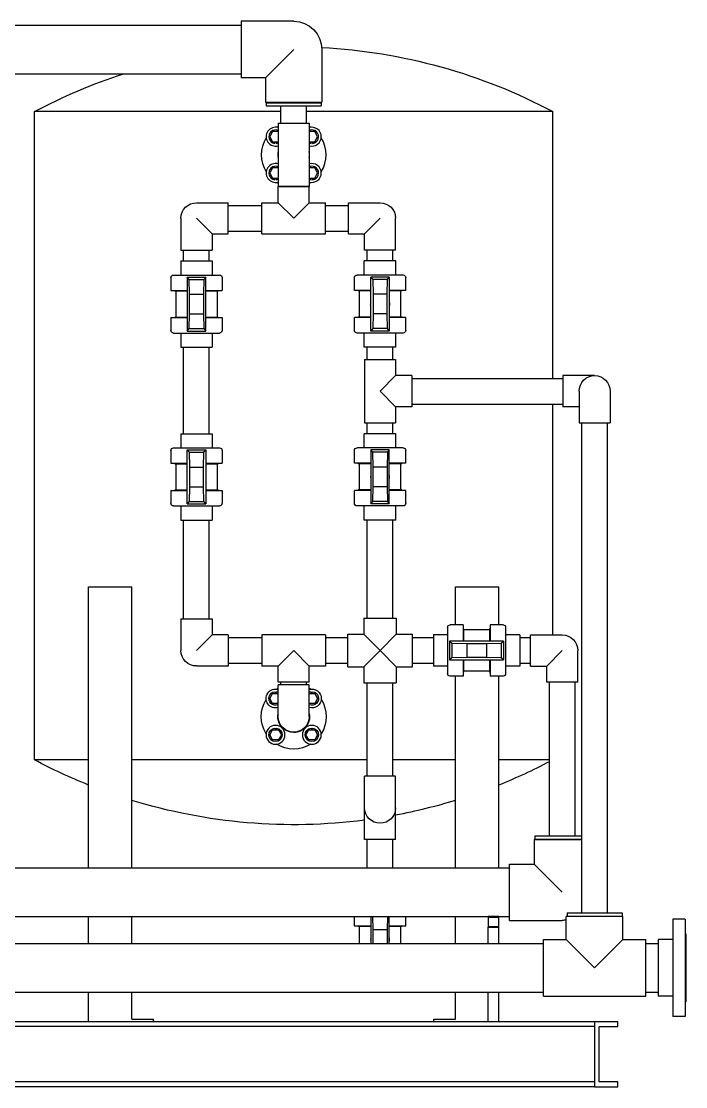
# Model space of a CAD drawing. Header units: inches. Extents: x 384 to 2495, y 344 to 1371.
# Drawn here: x 1783.8 to 1845.4, y 1227.8 to 1326.4 of the extents above; entities that cross this region are included whole.
import ezdxf

# ---------------------------------------------------------------- set-up
doc = ezdxf.new("R2010")
doc.units = ezdxf.units.IN
doc.header["$MEASUREMENT"] = 0
doc.layers.add('VISIBLE', color=7, linetype='Continuous')

msp = doc.modelspace()

# ---------------------------------------------------------------- linework, layer by layer
at = {"layer": 'VISIBLE'}
for p, q in [((1804.188, 1326.363), (1804.188, 1321.144)), ((1809.063, 1326.363), (1804.188, 1326.363)), ((1753.813, 1326.004), (1804.188, 1326.004)), ((1806.453, 1321.144), (1809.063, 1323.754)), ((1811.672, 1323.754), (1811.672, 1318.879)), ((1753.813, 1321.504), (1804.188, 1321.504)), ((1806.453, 1321.144), (1804.188, 1321.144)), ((1806.453, 1321.144), (1806.453, 1318.879)), ((1806.453, 1318.879), (1811.672, 1318.879)), ((1806.512, 1318.832), (1811.613, 1318.832)), ((1806.512, 1318.832), (1806.512, 1318.535)), ((1806.512, 1318.535), (1811.613, 1318.535)), ((1806.813, 1318.879), (1806.813, 1318.832)), ((1807.875, 1316.941), (1807.875, 1318.535)), ((1810.25, 1316.941), (1810.25, 1318.535)), ((1811.313, 1318.879), (1811.313, 1318.832)), ((1811.613, 1318.832), (1811.613, 1318.535)), ((1807.875, 1318.004), (1785.063, 1318.004)), ((1785.063, 1258.004), (1785.063, 1318.004)), ((1833.063, 1318.004), (1810.25, 1318.004)), ((1833.063, 1293.316), (1833.063, 1318.004)), ((1807.625, 1316.941), (1810.5, 1316.941)), ((1807.625, 1316.941), (1807.625, 1311.066)), ((1810.5, 1316.941), (1810.5, 1311.066)), ((1807.113, 1316.152), (1806.842, 1315.683)), ((1806.842, 1315.683), (1807.113, 1315.214)), ((1807.625, 1316.152), (1807.113, 1316.152)), ((1811.013, 1316.152), (1810.5, 1316.152)), ((1811.283, 1315.683), (1811.013, 1316.152)), ((1811.013, 1315.214), (1811.283, 1315.683)), ((1807.113, 1315.214), (1807.625, 1315.214)), ((1807.321, 1315.061), (1807.336, 1315.214)), ((1807.431, 1315.214), (1807.446, 1315.061)), ((1810.5, 1315.214), (1811.013, 1315.214)), ((1810.679, 1315.061), (1810.695, 1315.214)), ((1810.789, 1315.214), (1810.805, 1315.061)), ((1807.113, 1312.793), (1806.842, 1312.324)), ((1807.625, 1312.793), (1807.113, 1312.793)), ((1811.013, 1312.793), (1810.5, 1312.793)), ((1811.283, 1312.324), (1811.013, 1312.793)), ((1806.842, 1312.324), (1807.113, 1311.855)), ((1807.113, 1311.855), (1807.625, 1311.855)), ((1807.321, 1311.702), (1807.336, 1311.855)), ((1807.431, 1311.855), (1807.446, 1311.702)), ((1810.5, 1311.855), (1811.013, 1311.855)), ((1810.679, 1311.702), (1810.695, 1311.855)), ((1810.789, 1311.855), (1810.805, 1311.702)), ((1811.013, 1311.855), (1811.283, 1312.324)), ((1810.5, 1311.066), (1807.625, 1311.066)), ((1807.625, 1309.566), (1807.625, 1311.066)), ((1807.625, 1311.066), (1810.5, 1311.066)), ((1810.5, 1309.566), (1810.5, 1311.066)), ((1800.063, 1309.566), (1803, 1309.566)), ((1803, 1306.691), (1803, 1309.566)), ((1806.125, 1306.691), (1806.125, 1309.566)), ((1806.125, 1309.566), (1807.625, 1309.566)), ((1809.063, 1308.129), (1807.625, 1309.566)), ((1810.5, 1309.566), (1809.063, 1308.129)), ((1810.5, 1309.566), (1812, 1309.566)), ((1812, 1306.691), (1812, 1309.566)), ((1814.125, 1306.691), (1814.125, 1309.566)), ((1814.125, 1309.566), (1817.063, 1309.566)), ((1803, 1309.316), (1806.125, 1309.316)), ((1812, 1309.316), (1814.125, 1309.316)), ((1798.625, 1308.129), (1798.625, 1305.191)), ((1800.063, 1308.129), (1801.5, 1306.691)), ((1817.063, 1308.129), (1815.625, 1306.691)), ((1818.5, 1305.191), (1818.5, 1308.129)), ((1801.5, 1306.691), (1803, 1306.691)), ((1801.5, 1306.691), (1801.5, 1305.191)), ((1803, 1306.941), (1806.125, 1306.941)), ((1806.125, 1306.691), (1812, 1306.691)), ((1812, 1306.941), (1814.125, 1306.941)), ((1814.125, 1306.691), (1815.625, 1306.691)), ((1815.625, 1305.191), (1815.625, 1306.691)), ((1798.625, 1305.191), (1801.5, 1305.191)), ((1798.875, 1304.191), (1798.875, 1305.191)), ((1801.25, 1304.191), (1801.25, 1305.191)), ((1818.5, 1305.191), (1815.625, 1305.191)), ((1815.875, 1304.191), (1815.875, 1305.191)), ((1818.25, 1304.191), (1818.25, 1305.191)), ((1798.603, 1304.191), (1801.523, 1304.191)), ((1798.603, 1304.191), (1798.603, 1302.881)), ((1801.523, 1304.191), (1801.523, 1302.881)), ((1818.523, 1304.191), (1815.603, 1304.191)), ((1815.603, 1302.881), (1815.603, 1304.191)), ((1818.523, 1302.881), (1818.523, 1304.191)), ((1797.688, 1302.644), (1797.688, 1301.451)), ((1797.925, 1302.881), (1802.2, 1302.881)), ((1799.208, 1302.696), (1800.918, 1302.696)), ((1799.382, 1302.476), (1799.208, 1302.696)), ((1799.208, 1302.696), (1799.208, 1297.696)), ((1800.918, 1302.696), (1800.743, 1302.476)), ((1800.918, 1297.696), (1800.918, 1302.696)), ((1802.438, 1302.644), (1802.438, 1301.451)), ((1814.688, 1301.451), (1814.688, 1302.644)), ((1819.2, 1302.881), (1814.925, 1302.881)), ((1816.208, 1302.696), (1816.382, 1302.476)), ((1816.208, 1297.696), (1816.208, 1302.696)), ((1817.918, 1302.696), (1816.208, 1302.696)), ((1817.743, 1302.476), (1817.918, 1302.696)), ((1817.918, 1302.696), (1817.918, 1297.696)), ((1819.438, 1301.451), (1819.438, 1302.644)), ((1799.418, 1301.105), (1799.382, 1302.476)), ((1799.382, 1302.476), (1800.743, 1302.476)), ((1800.743, 1302.476), (1800.707, 1301.105)), ((1816.382, 1302.476), (1816.418, 1301.105)), ((1817.743, 1302.476), (1816.382, 1302.476)), ((1817.707, 1301.105), (1817.743, 1302.476)), ((1797.688, 1301.451), (1799.208, 1301.451)), ((1798.047, 1301.451), (1798.047, 1301.401)), ((1798.047, 1301.401), (1799.208, 1301.401)), ((1798.143, 1301.401), (1798.143, 1298.991)), ((1799.418, 1299.287), (1799.418, 1301.105)), ((1799.418, 1301.105), (1800.707, 1301.105)), ((1800.707, 1301.105), (1800.707, 1299.287)), ((1800.918, 1301.451), (1802.438, 1301.451)), ((1800.918, 1301.401), (1802.079, 1301.401)), ((1801.983, 1301.401), (1801.983, 1298.991)), ((1802.079, 1301.451), (1802.079, 1301.401)), ((1816.208, 1301.451), (1814.688, 1301.451)), ((1815.047, 1301.401), (1815.047, 1301.451)), ((1816.208, 1301.401), (1815.047, 1301.401)), ((1815.143, 1298.991), (1815.143, 1301.401)), ((1816.418, 1301.105), (1816.418, 1299.287)), ((1817.707, 1301.105), (1816.418, 1301.105)), ((1817.707, 1299.287), (1817.707, 1301.105)), ((1819.438, 1301.451), (1817.918, 1301.451)), ((1819.079, 1301.401), (1817.918, 1301.401)), ((1818.983, 1298.991), (1818.983, 1301.401)), ((1819.079, 1301.401), (1819.079, 1301.451)), ((1797.688, 1298.941), (1799.208, 1298.941)), ((1797.688, 1298.941), (1797.688, 1297.749)), ((1798.047, 1298.991), (1799.208, 1298.991)), ((1798.047, 1298.991), (1798.047, 1298.941)), ((1799.382, 1297.916), (1799.418, 1299.287)), ((1799.418, 1299.287), (1800.707, 1299.287)), ((1800.707, 1299.287), (1800.743, 1297.916)), ((1800.918, 1298.991), (1802.079, 1298.991)), ((1800.918, 1298.941), (1802.438, 1298.941)), ((1802.079, 1298.991), (1802.079, 1298.941)), ((1802.438, 1298.941), (1802.438, 1297.749)), ((1816.208, 1298.941), (1814.688, 1298.941)), ((1814.688, 1297.749), (1814.688, 1298.941)), ((1816.208, 1298.991), (1815.047, 1298.991)), ((1815.047, 1298.941), (1815.047, 1298.991)), ((1816.418, 1299.287), (1816.382, 1297.916)), ((1817.707, 1299.287), (1816.418, 1299.287)), ((1817.743, 1297.916), (1817.707, 1299.287)), ((1819.079, 1298.991), (1817.918, 1298.991)), ((1819.438, 1298.941), (1817.918, 1298.941)), ((1819.079, 1298.941), (1819.079, 1298.991)), ((1819.438, 1297.749), (1819.438, 1298.941)), ((1799.208, 1297.696), (1799.382, 1297.916)), ((1799.382, 1297.916), (1800.743, 1297.916)), ((1800.743, 1297.916), (1800.918, 1297.696)), ((1816.382, 1297.916), (1816.208, 1297.696)), ((1817.743, 1297.916), (1816.382, 1297.916)), ((1817.918, 1297.696), (1817.743, 1297.916)), ((1797.925, 1297.511), (1802.2, 1297.511)), ((1798.603, 1297.511), (1798.603, 1296.201)), ((1799.208, 1297.696), (1800.918, 1297.696)), ((1801.523, 1297.511), (1801.523, 1296.201)), ((1819.2, 1297.511), (1814.925, 1297.511)), ((1815.603, 1296.201), (1815.603, 1297.511)), ((1817.918, 1297.696), (1816.208, 1297.696)), ((1818.523, 1296.201), (1818.523, 1297.511)), ((1798.603, 1296.201), (1801.523, 1296.201)), ((1798.875, 1288.191), (1798.875, 1296.201)), ((1801.25, 1288.191), (1801.25, 1296.201)), ((1818.523, 1296.201), (1815.603, 1296.201)), ((1815.875, 1295.066), (1815.875, 1296.201)), ((1818.25, 1295.066), (1818.25, 1296.201)), ((1815.625, 1295.066), (1818.5, 1295.066)), ((1815.625, 1295.066), (1815.625, 1289.191)), ((1818.5, 1295.066), (1818.5, 1293.566)), ((1818.5, 1293.566), (1817.063, 1292.129)), ((1820, 1293.566), (1818.5, 1293.566)), ((1820, 1293.566), (1820, 1290.691)), ((1820, 1293.316), (1833.99, 1293.316)), ((1833.99, 1293.566), (1833.99, 1292.129)), ((1836.928, 1293.566), (1833.99, 1293.566)), ((1817.063, 1292.129), (1818.5, 1290.691)), ((1833.99, 1292.129), (1833.99, 1290.691)), ((1835.49, 1292.129), (1835.49, 1289.191)), ((1838.365, 1292.129), (1838.365, 1289.191)), ((1820, 1290.941), (1833.99, 1290.941)), ((1833.063, 1269.566), (1833.063, 1290.941)), ((1818.5, 1290.691), (1818.5, 1289.191)), ((1820, 1290.691), (1818.5, 1290.691)), ((1835.49, 1290.691), (1833.99, 1290.691)), ((1815.625, 1289.191), (1818.5, 1289.191)), ((1815.875, 1288.191), (1815.875, 1289.191)), ((1818.25, 1288.191), (1818.25, 1289.191)), ((1835.49, 1289.191), (1838.365, 1289.191)), ((1835.74, 1243.847), (1835.74, 1289.191)), ((1838.115, 1243.847), (1838.115, 1289.191)), ((1798.603, 1288.191), (1801.523, 1288.191)), ((1798.603, 1288.191), (1798.603, 1286.881)), ((1801.523, 1288.191), (1801.523, 1286.881)), ((1818.523, 1288.191), (1815.603, 1288.191)), ((1815.603, 1286.881), (1815.603, 1288.191)), ((1818.523, 1286.881), (1818.523, 1288.191)), ((1797.925, 1286.881), (1802.2, 1286.881)), ((1819.2, 1286.881), (1814.925, 1286.881)), ((1797.688, 1286.644), (1797.688, 1285.451)), ((1799.208, 1286.696), (1799.382, 1286.476)), ((1799.208, 1286.696), (1800.918, 1286.696)), ((1799.208, 1281.696), (1799.208, 1286.696)), ((1799.382, 1286.476), (1800.743, 1286.476)), ((1799.382, 1286.476), (1799.418, 1285.105)), ((1800.707, 1285.105), (1800.743, 1286.476)), ((1800.743, 1286.476), (1800.918, 1286.696)), ((1800.918, 1286.696), (1800.918, 1281.696)), ((1802.438, 1286.644), (1802.438, 1285.451)), ((1814.688, 1285.451), (1814.688, 1286.644)), ((1816.382, 1286.476), (1816.208, 1286.696)), ((1816.208, 1286.696), (1816.208, 1281.696)), ((1817.918, 1286.696), (1816.208, 1286.696)), ((1816.418, 1285.105), (1816.382, 1286.476)), ((1817.743, 1286.476), (1816.382, 1286.476)), ((1817.743, 1286.476), (1817.707, 1285.105)), ((1817.918, 1286.696), (1817.743, 1286.476)), ((1817.918, 1281.696), (1817.918, 1286.696)), ((1819.438, 1285.451), (1819.438, 1286.644)), ((1797.688, 1285.451), (1799.208, 1285.451)), ((1798.047, 1285.451), (1798.047, 1285.401)), ((1798.047, 1285.401), (1799.208, 1285.401)), ((1798.143, 1285.401), (1798.143, 1282.991)), ((1799.418, 1285.105), (1800.707, 1285.105)), ((1799.418, 1285.105), (1799.418, 1283.287)), ((1800.707, 1283.287), (1800.707, 1285.105)), ((1800.918, 1285.451), (1802.438, 1285.451)), ((1800.918, 1285.401), (1802.079, 1285.401)), ((1801.983, 1285.401), (1801.983, 1282.991)), ((1802.079, 1285.451), (1802.079, 1285.401)), ((1816.208, 1285.451), (1814.688, 1285.451)), ((1815.047, 1285.401), (1815.047, 1285.451)), ((1816.208, 1285.401), (1815.047, 1285.401)), ((1815.143, 1282.991), (1815.143, 1285.401)), ((1816.418, 1283.287), (1816.418, 1285.105)), ((1817.707, 1285.105), (1816.418, 1285.105)), ((1817.707, 1285.105), (1817.707, 1283.287)), ((1819.438, 1285.451), (1817.918, 1285.451)), ((1819.079, 1285.401), (1817.918, 1285.401)), ((1818.983, 1282.991), (1818.983, 1285.401)), ((1819.079, 1285.401), (1819.079, 1285.451)), ((1797.688, 1282.941), (1799.208, 1282.941)), ((1797.688, 1282.941), (1797.688, 1281.749)), ((1798.047, 1282.991), (1799.208, 1282.991)), ((1798.047, 1282.991), (1798.047, 1282.941)), ((1799.418, 1283.287), (1799.382, 1281.916)), ((1799.418, 1283.287), (1800.707, 1283.287)), ((1800.743, 1281.916), (1800.707, 1283.287)), ((1800.918, 1282.991), (1802.079, 1282.991)), ((1800.918, 1282.941), (1802.438, 1282.941)), ((1802.079, 1282.991), (1802.079, 1282.941)), ((1802.438, 1282.941), (1802.438, 1281.749)), ((1816.208, 1282.941), (1814.688, 1282.941)), ((1814.688, 1281.749), (1814.688, 1282.941)), ((1816.208, 1282.991), (1815.047, 1282.991)), ((1815.047, 1282.941), (1815.047, 1282.991)), ((1816.382, 1281.916), (1816.418, 1283.287)), ((1817.707, 1283.287), (1816.418, 1283.287)), ((1817.707, 1283.287), (1817.743, 1281.916)), ((1819.079, 1282.991), (1817.918, 1282.991)), ((1819.438, 1282.941), (1817.918, 1282.941)), ((1819.079, 1282.941), (1819.079, 1282.991)), ((1819.438, 1281.749), (1819.438, 1282.941)), ((1797.925, 1281.511), (1802.2, 1281.511)), ((1798.603, 1281.511), (1798.603, 1280.201)), ((1799.382, 1281.916), (1799.208, 1281.696)), ((1799.208, 1281.696), (1800.918, 1281.696)), ((1799.382, 1281.916), (1800.743, 1281.916)), ((1800.918, 1281.696), (1800.743, 1281.916)), ((1801.523, 1281.511), (1801.523, 1280.201)), ((1819.2, 1281.511), (1814.925, 1281.511)), ((1815.603, 1280.201), (1815.603, 1281.511)), ((1816.208, 1281.696), (1816.382, 1281.916)), ((1817.918, 1281.696), (1816.208, 1281.696)), ((1817.743, 1281.916), (1816.382, 1281.916)), ((1817.743, 1281.916), (1817.918, 1281.696)), ((1818.523, 1280.201), (1818.523, 1281.511)), ((1798.603, 1280.201), (1801.523, 1280.201)), ((1798.875, 1271.066), (1798.875, 1280.201)), ((1801.25, 1271.066), (1801.25, 1280.201)), ((1818.523, 1280.201), (1815.603, 1280.201)), ((1815.875, 1271.129), (1815.875, 1280.201)), ((1818.25, 1271.129), (1818.25, 1280.201)), ((1790.073, 1274.004), (1794.073, 1274.004)), ((1790.073, 1248.004), (1790.073, 1274.004)), ((1794.073, 1248.004), (1794.073, 1274.004)), ((1824.052, 1274.004), (1828.052, 1274.004)), ((1824.052, 1270.504), (1824.052, 1274.004)), ((1828.052, 1270.504), (1828.052, 1274.004)), ((1815.563, 1271.129), (1818.563, 1271.129)), ((1815.563, 1271.129), (1815.563, 1269.629)), ((1818.563, 1271.129), (1818.563, 1269.629)), ((1798.625, 1271.066), (1801.5, 1271.066)), ((1798.625, 1271.066), (1798.625, 1268.129)), ((1801.5, 1271.066), (1801.5, 1269.566)), ((1823.31, 1270.266), (1823.31, 1265.991)), ((1824.74, 1270.504), (1823.548, 1270.504)), ((1824.74, 1270.504), (1824.74, 1268.984)), ((1824.79, 1270.145), (1824.74, 1270.145)), ((1824.79, 1270.145), (1824.79, 1268.984)), ((1827.2, 1270.145), (1827.2, 1268.984)), ((1827.25, 1270.145), (1827.2, 1270.145)), ((1827.25, 1270.504), (1827.25, 1268.984)), ((1828.443, 1270.504), (1827.25, 1270.504)), ((1828.68, 1270.266), (1828.68, 1265.991)), ((1800.063, 1268.129), (1801.5, 1269.566)), ((1803, 1269.566), (1801.5, 1269.566)), ((1803, 1269.566), (1803, 1266.691)), ((1803, 1269.316), (1806.125, 1269.316)), ((1806.125, 1269.566), (1806.125, 1266.691)), ((1812, 1269.566), (1806.125, 1269.566)), ((1812, 1269.566), (1812, 1266.691)), ((1812, 1269.316), (1814.063, 1269.316)), ((1814.063, 1266.629), (1814.063, 1269.629)), ((1814.063, 1269.629), (1815.563, 1269.629)), ((1815.563, 1269.629), (1817.063, 1268.129)), ((1817.063, 1268.129), (1818.563, 1269.629)), ((1818.563, 1269.629), (1820.063, 1269.629)), ((1820.063, 1266.629), (1820.063, 1269.629)), ((1820.063, 1269.316), (1822, 1269.316)), ((1822, 1269.589), (1822, 1266.669)), ((1823.31, 1269.589), (1822, 1269.589)), ((1827.2, 1270.049), (1824.79, 1270.049)), ((1829.99, 1269.589), (1828.68, 1269.589)), ((1829.99, 1269.589), (1829.99, 1266.669)), ((1829.99, 1269.316), (1830.99, 1269.316)), ((1830.99, 1266.691), (1830.99, 1269.566)), ((1830.99, 1269.566), (1833.928, 1269.566)), ((1809.063, 1268.129), (1807.625, 1266.691)), ((1810.5, 1266.691), (1809.063, 1268.129)), ((1817.063, 1268.129), (1815.563, 1266.629)), ((1818.563, 1266.629), (1817.063, 1268.129)), ((1823.495, 1268.984), (1823.715, 1268.809)), ((1823.495, 1268.984), (1823.495, 1267.274)), ((1828.495, 1268.984), (1823.495, 1268.984)), ((1823.715, 1268.809), (1823.715, 1267.448)), ((1823.715, 1268.809), (1825.086, 1268.773)), ((1825.086, 1268.773), (1825.086, 1267.484)), ((1825.086, 1268.773), (1826.904, 1268.773)), ((1826.904, 1268.773), (1828.275, 1268.809)), ((1826.904, 1268.773), (1826.904, 1267.484)), ((1828.275, 1268.809), (1828.495, 1268.984)), ((1828.275, 1268.809), (1828.275, 1267.448)), ((1828.495, 1268.984), (1828.495, 1267.274)), ((1833.928, 1268.129), (1832.49, 1266.691)), ((1835.365, 1265.191), (1835.365, 1268.129)), ((1823.715, 1267.448), (1823.495, 1267.274)), ((1823.495, 1267.274), (1828.495, 1267.274)), ((1825.086, 1267.484), (1823.715, 1267.448)), ((1824.74, 1267.274), (1824.74, 1265.754)), ((1824.79, 1267.274), (1824.79, 1266.113)), ((1826.904, 1267.484), (1825.086, 1267.484)), ((1828.275, 1267.448), (1826.904, 1267.484)), ((1827.2, 1267.274), (1827.2, 1266.113)), ((1827.25, 1267.274), (1827.25, 1265.754)), ((1828.495, 1267.274), (1828.275, 1267.448)), ((1803, 1266.691), (1800.063, 1266.691)), ((1803, 1266.941), (1806.125, 1266.941)), ((1807.625, 1266.691), (1806.125, 1266.691)), ((1807.625, 1265.191), (1807.625, 1266.691)), ((1812, 1266.691), (1810.5, 1266.691)), ((1810.5, 1265.191), (1810.5, 1266.691)), ((1812, 1266.941), (1814.063, 1266.941)), ((1814.063, 1266.629), (1815.563, 1266.629)), ((1815.563, 1266.629), (1815.563, 1265.129)), ((1818.563, 1266.629), (1818.563, 1265.129)), ((1818.563, 1266.629), (1820.063, 1266.629)), ((1820.063, 1266.941), (1822, 1266.941)), ((1823.31, 1266.669), (1822, 1266.669)), ((1827.2, 1266.209), (1824.79, 1266.209)), ((1829.99, 1266.669), (1828.68, 1266.669)), ((1829.99, 1266.941), (1830.99, 1266.941)), ((1830.99, 1266.691), (1832.49, 1266.691)), ((1832.49, 1265.191), (1832.49, 1266.691)), ((1810.5, 1265.191), (1807.625, 1265.191)), ((1807.875, 1264.941), (1807.875, 1265.191)), ((1810.25, 1264.941), (1810.25, 1265.191)), ((1824.74, 1265.754), (1823.548, 1265.754)), ((1824.052, 1248.004), (1824.052, 1265.754)), ((1824.79, 1266.113), (1824.74, 1266.113)), ((1827.25, 1266.113), (1827.2, 1266.113)), ((1828.443, 1265.754), (1827.25, 1265.754)), ((1828.052, 1248.004), (1828.052, 1265.754)), ((1835.365, 1265.191), (1832.49, 1265.191)), ((1832.74, 1250.972), (1832.74, 1265.191)), ((1835.115, 1250.972), (1835.115, 1265.191)), ((1807.321, 1264.305), (1807.336, 1264.152)), ((1807.431, 1264.152), (1807.446, 1264.305)), ((1809.063, 1264.941), (1807.625, 1264.941)), ((1807.625, 1262.004), (1807.625, 1264.941)), ((1810.5, 1264.941), (1809.063, 1264.941)), ((1810.5, 1262.004), (1810.5, 1264.941)), ((1810.679, 1264.305), (1810.695, 1264.152)), ((1810.789, 1264.152), (1810.805, 1264.305)), ((1815.563, 1265.129), (1818.563, 1265.129)), ((1815.875, 1256.509), (1815.875, 1265.129)), ((1818.25, 1256.509), (1818.25, 1265.129)), ((1806.842, 1263.683), (1807.113, 1264.152)), ((1807.113, 1263.214), (1806.842, 1263.683)), ((1807.113, 1264.152), (1807.625, 1264.152)), ((1807.625, 1263.214), (1807.113, 1263.214)), ((1810.5, 1264.152), (1811.013, 1264.152)), ((1811.013, 1263.214), (1810.5, 1263.214)), ((1811.013, 1264.152), (1811.283, 1263.683)), ((1811.283, 1263.683), (1811.013, 1263.214)), ((1806.842, 1260.324), (1807.113, 1260.793)), ((1807.113, 1259.855), (1806.842, 1260.324)), ((1807.113, 1260.793), (1807.654, 1260.793)), ((1807.321, 1260.946), (1807.336, 1260.793)), ((1807.431, 1260.793), (1807.446, 1260.946)), ((1807.654, 1260.793), (1807.925, 1260.324)), ((1807.925, 1260.324), (1807.654, 1259.855)), ((1810.201, 1260.324), (1810.471, 1260.793)), ((1810.471, 1259.855), (1810.201, 1260.324)), ((1810.471, 1260.793), (1811.013, 1260.793)), ((1810.679, 1260.946), (1810.695, 1260.793)), ((1810.789, 1260.793), (1810.805, 1260.946)), ((1811.013, 1260.793), (1811.283, 1260.324)), ((1811.283, 1260.324), (1811.013, 1259.855)), ((1807.654, 1259.855), (1807.113, 1259.855)), ((1811.013, 1259.855), (1810.471, 1259.855)), ((1790.073, 1258.004), (1785.063, 1258.004)), ((1815.875, 1258.004), (1794.073, 1258.004)), ((1824.052, 1258.004), (1818.25, 1258.004)), ((1832.74, 1258.004), (1828.052, 1258.004)), ((1817.063, 1256.509), (1815.625, 1256.509)), ((1815.625, 1253.571), (1815.625, 1256.509)), ((1818.5, 1256.509), (1817.063, 1256.509)), ((1818.5, 1253.571), (1818.5, 1256.509)), ((1815.625, 1250.634), (1815.625, 1253.571)), ((1818.5, 1250.634), (1818.5, 1253.571)), ((1817.063, 1250.634), (1815.625, 1250.634)), ((1815.875, 1248.004), (1815.875, 1250.634)), ((1818.5, 1250.634), (1817.063, 1250.634)), ((1818.25, 1248.004), (1818.25, 1250.634)), ((1831.318, 1250.629), (1835.74, 1250.629)), ((1831.318, 1250.629), (1831.318, 1248.363)), ((1831.377, 1250.972), (1835.74, 1250.972)), ((1831.377, 1250.972), (1831.377, 1250.675)), ((1831.377, 1250.675), (1835.74, 1250.675)), ((1831.678, 1250.675), (1831.678, 1250.629)), ((1778.678, 1248.004), (1829.053, 1248.004)), ((1829.053, 1243.144), (1829.053, 1248.363)), ((1829.053, 1248.363), (1831.318, 1248.363)), ((1831.318, 1248.363), (1833.928, 1245.754)), ((1779.178, 1243.504), (1829.053, 1243.504)), ((1790.073, 1241.004), (1790.073, 1243.504)), ((1794.073, 1241.004), (1794.073, 1243.504)), ((1814.688, 1242.625), (1814.688, 1243.504)), ((1816.208, 1243.504), (1816.208, 1241.004)), ((1816.418, 1242.279), (1816.386, 1243.504)), ((1817.739, 1243.504), (1817.707, 1242.279)), ((1817.918, 1241.004), (1817.918, 1243.504)), ((1819.438, 1242.625), (1819.438, 1243.504)), ((1824.052, 1241.004), (1824.052, 1243.504)), ((1828.063, 1243.504), (1827.063, 1243.504)), ((1827.063, 1243.504), (1827.063, 1242.504)), ((1828.052, 1243.504), (1828.052, 1243.504)), ((1828.063, 1242.504), (1828.063, 1243.504)), ((1839.553, 1243.504), (1834.303, 1243.504)), ((1834.303, 1241.379), (1834.303, 1243.504)), ((1834.377, 1243.847), (1839.478, 1243.847)), ((1834.377, 1243.847), (1834.377, 1243.55)), ((1834.377, 1243.55), (1839.478, 1243.55)), ((1834.678, 1243.55), (1834.678, 1243.504)), ((1839.178, 1243.55), (1839.178, 1243.504)), ((1839.478, 1243.847), (1839.478, 1243.55)), ((1839.553, 1241.379), (1839.553, 1243.504)), ((1816.208, 1242.625), (1814.688, 1242.625)), ((1815.047, 1242.575), (1815.047, 1242.625)), ((1816.208, 1242.575), (1815.047, 1242.575)), ((1815.143, 1241.004), (1815.143, 1242.575)), ((1819.438, 1242.625), (1817.918, 1242.625)), ((1819.079, 1242.575), (1817.918, 1242.575)), ((1818.983, 1241.004), (1818.983, 1242.575)), ((1819.079, 1242.575), (1819.079, 1242.625)), ((1827.063, 1242.504), (1828.063, 1242.504)), ((1827.063, 1241.004), (1827.063, 1242.504)), ((1827.113, 1242.554), (1827.113, 1243.454)), ((1827.113, 1243.454), (1828.013, 1243.454)), ((1828.013, 1242.554), (1827.113, 1242.554)), ((1828.013, 1243.454), (1828.013, 1242.554)), ((1828.063, 1241.004), (1828.063, 1242.504)), ((1829.053, 1243.144), (1833.928, 1243.144)), ((1844.171, 1243.254), (1844.171, 1234.254)), ((1845.296, 1243.254), (1844.171, 1243.254)), ((1845.296, 1243.254), (1845.296, 1234.254)), ((1816.418, 1241.004), (1816.418, 1242.279)), ((1817.707, 1242.279), (1816.418, 1242.279)), ((1817.707, 1242.279), (1817.707, 1241.004)), ((1845.358, 1241.909), (1845.296, 1241.909)), ((1845.358, 1241.909), (1845.358, 1235.598)), ((1781.678, 1241.004), (1832.178, 1241.004)), ((1832.178, 1236.129), (1832.178, 1241.379)), ((1832.178, 1241.379), (1834.303, 1241.379)), ((1836.928, 1238.754), (1834.303, 1241.379)), ((1839.553, 1241.379), (1836.928, 1238.754)), ((1839.553, 1241.379), (1841.678, 1241.379)), ((1841.678, 1236.129), (1841.678, 1241.379)), ((1841.678, 1241.004), (1842.796, 1241.004)), ((1842.796, 1241.379), (1842.796, 1236.129)), ((1844.171, 1241.379), (1842.796, 1241.379)), ((1781.678, 1236.504), (1832.178, 1236.504)), ((1790.073, 1233.754), (1790.073, 1236.504)), ((1794.073, 1234.004), (1794.073, 1236.504)), ((1824.052, 1234.004), (1824.052, 1236.504)), ((1827.063, 1233.754), (1827.063, 1236.504)), ((1828.063, 1233.754), (1828.063, 1236.504)), ((1832.178, 1236.129), (1841.678, 1236.129)), ((1841.678, 1236.504), (1842.796, 1236.504)), ((1844.171, 1236.129), (1842.796, 1236.129)), ((1845.358, 1235.598), (1845.296, 1235.598)), ((1836.906, 1233.754), (1661.22, 1233.754)), ((1794.073, 1234.004), (1796.073, 1234.004)), ((1796.073, 1233.754), (1796.073, 1234.004)), ((1822.052, 1234.004), (1824.052, 1234.004)), ((1822.052, 1233.754), (1822.052, 1234.004)), ((1836.906, 1233.754), (1836.906, 1233.317)), ((1839.063, 1233.754), (1836.906, 1233.754)), ((1836.906, 1233.754), (1836.906, 1227.754)), ((1839.063, 1233.317), (1839.063, 1233.754)), ((1845.296, 1234.254), (1844.171, 1234.254)), ((1836.906, 1233.317), (1661.22, 1233.317)), ((1837.343, 1228.191), (1837.343, 1233.317)), ((1837.343, 1233.317), (1839.063, 1233.317)), ((1836.906, 1228.191), (1661.22, 1228.191)), ((1836.906, 1227.754), (1661.22, 1227.754)), ((1836.906, 1228.191), (1836.906, 1227.754)), ((1836.906, 1227.754), (1839.063, 1227.754)), ((1839.063, 1228.191), (1837.343, 1228.191)), ((1839.063, 1227.754), (1839.063, 1228.191))]:
    msp.add_line(p, q, dxfattribs=at)
at = {"layer": 'VISIBLE', "extrusion": (0, 0, -1)}
for centre in [(-1807.383, 1260.324), (-1810.742, 1260.324)]:
    msp.add_circle(centre, 0.875, dxfattribs=at)
for centre, radius, start, end in [((-1809.063, 1323.754), 2.609, 90, 180), ((-1809.063, 1273.004), 51, 92.92551, 118.07249), ((-1809.063, 1273.004), 51, 61.92751, 71.98605), ((-1800.063, 1308.129), 1.438, 0, 90), ((-1817.063, 1308.129), 1.437, 90, 180), ((-1797.925, 1302.644), 0.237, 0, 90), ((-1802.2, 1302.644), 0.238, 90, 180), ((-1814.925, 1302.644), 0.237, 0, 90), ((-1819.2, 1302.644), 0.238, 90, 180), ((-1817.063, 1300.196), 0.875, 347.72619, 12.27381), ((-1817.063, 1300.196), 0.875, 167.72619, 192.27381), ((-1797.925, 1297.749), 0.238, 270, 360), ((-1802.2, 1297.749), 0.237, 180, 270), ((-1814.925, 1297.749), 0.238, 270, 360), ((-1819.2, 1297.749), 0.237, 180, 270), ((-1836.928, 1292.129), 1.438, 0, 180), ((-1797.925, 1286.644), 0.237, 0, 90), ((-1802.2, 1286.644), 0.238, 90, 180), ((-1814.925, 1286.644), 0.237, 0, 90), ((-1819.2, 1286.644), 0.238, 90, 180), ((-1800.063, 1284.196), 0.875, 347.72619, 12.27381), ((-1800.063, 1284.196), 0.875, 167.72619, 192.27381), ((-1797.925, 1281.749), 0.238, 270, 0), ((-1802.2, 1281.749), 0.237, 180, 270), ((-1814.925, 1281.749), 0.238, 270, 0), ((-1819.2, 1281.749), 0.237, 180, 270), ((-1823.548, 1270.266), 0.237, 0, 90), ((-1828.443, 1270.266), 0.238, 90, 180), ((-1833.928, 1268.129), 1.437, 90, 180), ((-1800.063, 1268.129), 1.437, 270, 0), ((-1823.548, 1265.991), 0.238, 270, 360), ((-1828.443, 1265.991), 0.237, 180, 270), ((-1807.383, 1263.683), 0.875, 253.95259, 106.04741), ((-1807.383, 1263.683), 0.625, 247.23168, 84.24619), ((-1807.383, 1263.683), 0.625, 95.75381, 112.76832), ((-1809.063, 1262.004), 3, 58.17355, 61.36901), ((-1809.063, 1262.004), 3, 118.63099, 121.82645), ((-1810.742, 1263.683), 0.875, 73.95259, 180), ((-1810.742, 1263.683), 0.625, 95.75381, 292.76832), ((-1810.742, 1263.683), 0.625, 67.23168, 84.24619), ((-1809.063, 1262.004), 3, 328.17355, 31.82645), ((-1810.742, 1263.683), 0.875, 180, 286.04741), ((-1809.063, 1262.004), 3, 148.17355, 211.82645), ((-1809.063, 1262.004), 1.469, 225, 11.84027), ((-1809.063, 1262.004), 1.469, 168.15973, 225), ((-1809.063, 1262.004), 1.438, 180, 0), ((-1807.383, 1260.324), 0.625, 95.75381, 84.24619), ((-1810.742, 1260.324), 0.625, 95.75381, 84.24619), ((-1809.063, 1262.004), 3, 238.17355, 301.82645), ((-1809.063, 1303.004), 51, 291.86019, 298.07249), ((-1809.063, 1303.004), 51, 242.33735, 248.13981), ((-1809.063, 1303.004), 51, 262.60688, 287.09228), ((-1817.063, 1253.571), 1.438, 180, 0), ((-1809.063, 1303.004), 51, 252.90772, 259.33601), ((-1833.928, 1245.754), 2.609, 226.00379, 226.93216), ((-1833.928, 1245.754), 2.609, 261.73727, 270)]:
    msp.add_arc(centre, radius, start, end, dxfattribs=at)
at = {"layer": 'VISIBLE'}
for centre, radius, start, end in [((1807.383, 1315.683), 0.875, 73.95259, 286.04741), ((1809.063, 1314.004), 3, 118.63099, 121.82645), ((1809.063, 1314.004), 3, 58.17355, 61.36901), ((1810.742, 1315.683), 0.875, 0, 106.04741), ((1809.063, 1314.004), 3, 148.17355, 211.82645), ((1807.383, 1315.683), 0.625, 67.23168, 264.24619), ((1810.742, 1315.683), 0.625, 275.75381, 112.76832), ((1810.742, 1315.683), 0.875, 253.95259, 0), ((1809.063, 1314.004), 3, 328.17355, 31.82645), ((1807.383, 1315.683), 0.625, 275.75381, 292.76832), ((1810.742, 1315.683), 0.625, 247.23168, 264.24619), ((1809.063, 1314.004), 1.469, 168.15973, 191.84027), ((1809.063, 1314.004), 1.469, 348.15973, 11.84027), ((1807.383, 1312.324), 0.875, 73.95259, 286.04741), ((1807.383, 1312.324), 0.625, 67.23168, 264.24619), ((1810.742, 1312.324), 0.875, 0, 106.04741), ((1810.742, 1312.324), 0.625, 275.75381, 112.76832), ((1807.383, 1312.324), 0.625, 275.75381, 292.76832), ((1810.742, 1312.324), 0.875, 253.95259, 0), ((1810.742, 1312.324), 0.625, 247.23168, 264.24619), ((1809.063, 1314.004), 3, 238.17355, 241.36901), ((1809.063, 1314.004), 3, 298.63099, 301.82645), ((1800.063, 1300.196), 0.875, 167.72619, 192.27381), ((1800.063, 1300.196), 0.875, 347.72619, 12.27381), ((1817.063, 1284.196), 0.875, 167.72619, 192.27381), ((1817.063, 1284.196), 0.875, 347.72619, 12.27381), ((1825.995, 1268.129), 0.875, 77.72619, 102.27381), ((1825.995, 1268.129), 0.875, 257.72619, 282.27381), ((1817.063, 1241.37), 0.875, 167.72619, 192.27381), ((1817.063, 1241.37), 0.875, 347.72619, 12.27381)]:
    msp.add_arc(centre, radius, start, end, dxfattribs=at)

doc.saveas('drawing.dxf')
